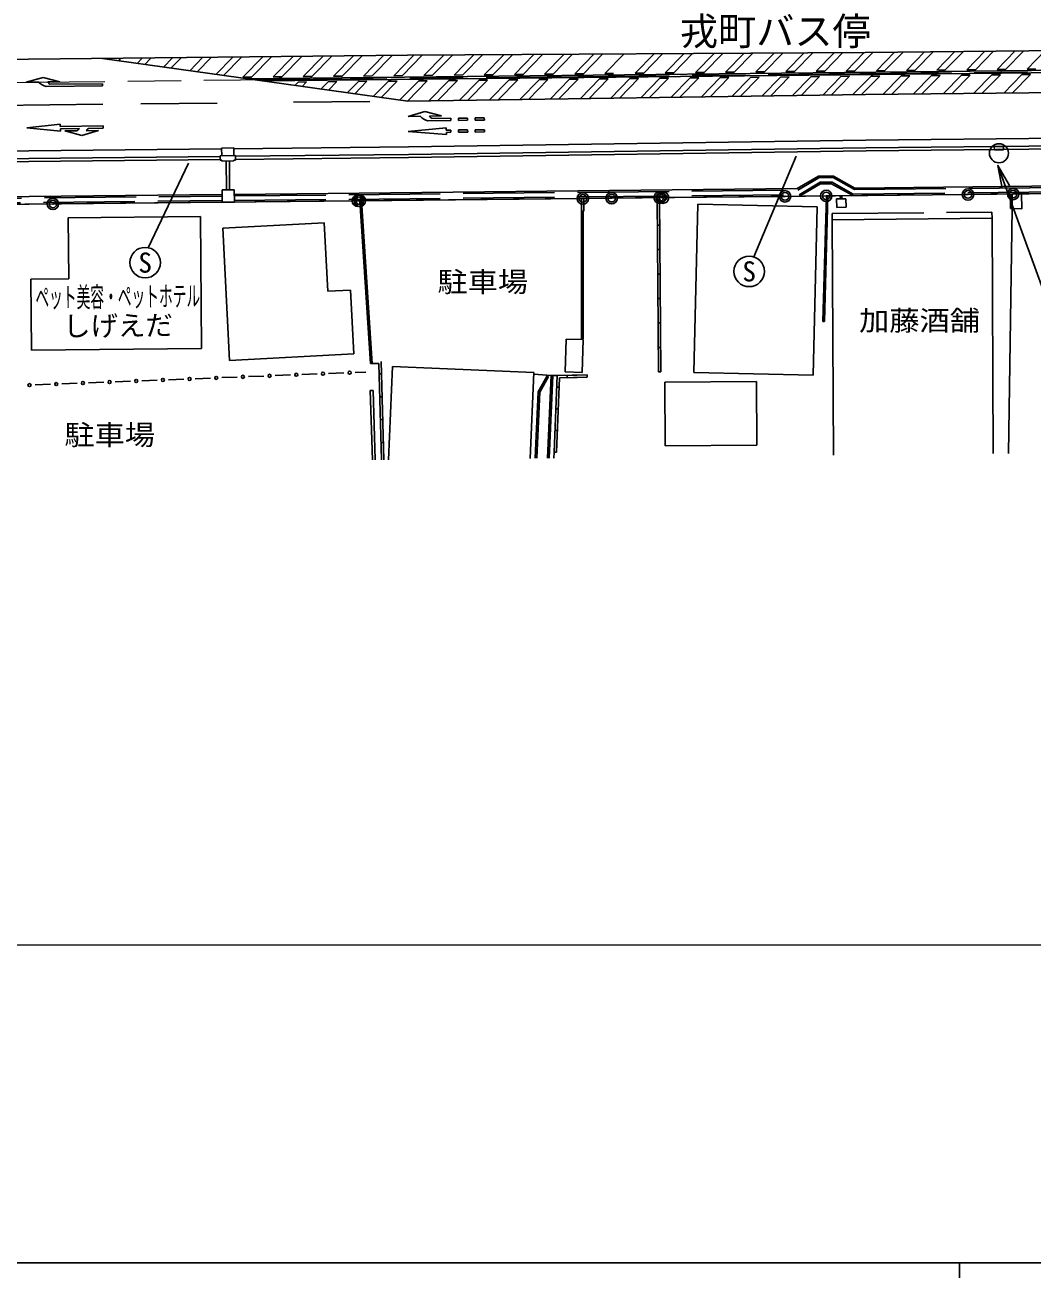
# Model space of a CAD drawing. Units: millimetres, scale not verified. Extents: x 40000 to 680000, y 20000 to 380000.
# Drawn here: x 106744 to 172820, y 204000 to 286130 of the extents above; entities that cross this region are included whole.
import ezdxf
from ezdxf.enums import TextEntityAlignment as Align

# ---------------------------------------------------------------- set-up
doc = ezdxf.new("R2010")
doc.units = ezdxf.units.MM
doc.header["$LTSCALE"] = 1000
doc.header["$PDMODE"] = 32
doc.header["$PDSIZE"] = 500
doc.linetypes.add('CHAIN', pattern=[18.5, 12, -1.5, 3.5, -1.5])
doc.linetypes.add('DASHED', pattern=[7.5, 6, -1.5])
for name, color, linetype, lineweight in [('M-BGD', 7, 'Continuous', 25), ('M-BGD-EXST', 7, 'Continuous', 25), ('M-BMK', 2, 'CHAIN', 13), ('M-BMK-ROW', 30, 'Continuous', 25), ('M-STR-HTXT', 7, 'Continuous', 13), ('M-STR-STRC', 7, 'Continuous', 25), ('M-TTL-BAND', 7, 'Continuous', 25)]:
    doc.layers.add(name, color=color, linetype=linetype, lineweight=lineweight)
doc.layers.add('M-BMK-HTXT', color=7, linetype='Continuous')
doc.styles.add('ＭＳ ゴシック', font='')
doc.styles.get('ＭＳ ゴシック').set_extended_font_data('MS Gothic')

# ---------------------------------------------------------------- blocks, each defined once
blk = doc.blocks.new('open_arrow')
at = {"color": 0, "linetype": 'Continuous', "lineweight": -2}
blk.add_lwpolyline([(7.5, 1.25), (0, 0), (7.5, -1.25)], dxfattribs=at)

msp = doc.modelspace()

# ---------------------------------------------------------------- linework, layer by layer
at = {"layer": 'M-BGD'}
for p, q in [((86909, 274180), (496856, 278424)), ((120430, 278077), (119630, 278069)), ((119630, 278069), (119635, 277569)), ((120435, 277577), (120430, 278077)), ((120535, 277528), (131877, 277646)), ((131877, 277646), (161875, 278081)), ((131880, 277446), (161877, 277881)), ((161875, 278081), (176581, 278234)), ((161877, 277881), (176583, 278034)), ((86878, 277180), (119535, 277518)), ((86880, 276980), (119537, 277318)), ((120535, 277578), (119535, 277568)), ((119535, 277568), (119538, 277268)), ((119638, 277269), (119538, 277268)), ((119638, 277269), (119638, 277219)), ((119638, 277219), (120438, 277227)), ((120538, 277278), (120438, 277277)), ((120438, 277227), (120438, 277277)), ((120538, 277278), (120535, 277578)), ((120537, 277328), (131880, 277446)), ((158751, 276224), (157373, 275410)), ((158751, 276224), (159751, 276234)), ((159751, 276234), (161145, 275449)), ((120458, 275328), (119658, 275319)), ((119658, 275319), (119666, 274519)), ((120458, 275328), (120466, 274528)), ((120461, 275028), (157373, 275410)), ((158890, 275725), (157513, 274911)), ((158890, 275725), (159622, 275733)), ((159622, 275733), (161016, 274947)), ((161145, 275449), (176658, 275609)), ((100548, 274821), (119661, 275019)), ((120466, 274528), (119666, 274519)), ((129392, 263940), (128696, 274613)), ((129492, 263947), (128796, 274614)), ((143228, 274763), (143228, 273928)), ((143378, 274765), (143378, 273928)), ((148268, 263401), (148180, 274814)), ((148332, 274616), (148182, 274615)), ((148418, 263402), (148330, 274816)), ((150595, 263355), (150845, 274395)), ((150845, 274395), (158665, 274218)), ((159278, 274929), (159052, 266706)), ((159379, 274930), (159152, 266703)), ((159365, 274450), (159265, 274452)), ((159947, 274729), (160551, 274749)), ((159966, 274170), (159947, 274729)), ((160551, 274749), (160570, 274190)), ((171348, 275054), (171359, 274101)), ((171459, 274102), (171448, 275055)), ((172097, 274093), (172079, 275062)), ((118236, 273576), (109573, 273493)), ((118236, 273576), (118318, 264935)), ((128839, 273961), (128739, 273954)), ((143226, 265563), (143228, 273928)), ((143328, 273928), (143228, 273928)), ((143228, 273928), (143378, 273928)), ((143326, 265563), (143328, 273928)), ((158665, 274218), (158415, 263178)), ((159244, 273678), (159344, 273675)), ((160570, 274190), (159966, 274170)), ((171218, 258051), (171459, 274102)), ((171359, 274101), (171459, 274102)), ((171459, 274102), (172097, 274093)), ((109573, 273493), (109611, 269493)), ((119702, 272825), (126354, 273174)), ((119702, 272825), (120158, 264140)), ((126354, 273174), (126587, 268685)), ((128789, 273184), (128889, 273190)), ((143228, 273168), (143328, 273168)), ((148194, 273013), (148344, 273014)), ((159323, 272900), (159223, 272903)), ((159664, 273370), (170136, 273471)), ((159734, 257933), (159664, 273370)), ((170213, 258041), (170136, 273471)), ((128939, 272420), (128839, 272413)), ((128939, 272420), (128939, 272420)), ((143328, 272407), (143228, 272407)), ((159201, 272128), (159301, 272126)), ((128890, 271643), (128989, 271650)), ((143228, 271647), (143328, 271647)), ((148356, 271412), (148206, 271411)), ((159280, 271351), (159180, 271354)), ((129040, 270879), (128940, 270873)), ((143327, 270886), (143227, 270886)), ((159159, 270579), (159259, 270576)), ((109611, 269493), (107121, 269470)), ((107121, 269470), (107165, 264829)), ((128990, 270103), (129090, 270109)), ((143227, 270126), (143327, 270126)), ((148219, 269809), (148369, 269810)), ((159237, 269802), (159137, 269805)), ((126587, 268685), (128087, 268754)), ((128087, 268754), (128308, 264568)), ((129140, 269339), (129040, 269332)), ((129091, 268562), (129190, 268568)), ((143327, 269365), (143227, 269365)), ((143227, 268605), (143327, 268605)), ((159116, 269030), (159216, 269027)), ((129241, 267798), (129141, 267792)), ((143326, 267844), (143226, 267844)), ((148381, 268208), (148231, 268207)), ((159195, 268252), (159095, 268255)), ((129191, 267021), (129291, 267028)), ((143226, 267084), (143326, 267084)), ((159073, 267481), (159173, 267478)), ((129341, 266258), (129241, 266251)), ((143326, 266323), (143226, 266324)), ((148243, 266605), (148393, 266606)), ((159052, 266706), (159152, 266703)), ((129291, 265481), (129391, 265487)), ((142213, 265547), (142158, 263389)), ((143328, 265518), (142213, 265547)), ((143226, 265563), (143326, 265563)), ((143273, 263360), (143328, 265518)), ((107165, 264829), (118318, 264935)), ((120158, 264140), (128308, 264568)), ((129442, 264717), (129342, 264710)), ((148405, 265004), (148255, 265003)), ((129392, 263940), (129492, 263947)), ((129937, 263937), (129392, 263940)), ((129392, 263940), (129393, 263940)), ((130109, 257626), (129937, 263937)), ((130259, 257628), (130083, 264086)), ((130573, 257631), (130835, 263752)), ((130835, 263752), (140107, 263350)), ((114407, 262812), (115406, 262851)), ((116155, 262880), (117154, 262919)), ((117904, 262948), (118903, 262987)), ((119653, 263016), (120652, 263055)), ((121401, 263084), (122401, 263123)), ((123150, 263152), (124149, 263191)), ((124899, 263220), (125898, 263259)), ((126647, 263288), (127647, 263327)), ((128396, 263356), (129088, 263383)), ((130105, 263264), (129955, 263260)), ((139864, 257727), (140107, 263350)), ((140384, 262083), (140969, 263143)), ((141057, 263095), (140483, 262055)), ((141057, 263095), (140969, 263143)), ((141003, 257739), (141237, 263164)), ((141337, 263160), (141103, 257740)), ((141637, 263147), (141237, 263164)), ((141442, 258136), (141637, 263147)), ((141592, 258130), (141781, 263000)), ((141637, 263147), (143602, 263193)), ((141781, 263000), (143605, 263043)), ((142158, 263389), (143273, 263360)), ((143602, 263193), (142280, 263162)), ((142280, 263162), (142283, 263012)), ((142283, 263012), (143605, 263043)), ((143605, 263043), (143602, 263193)), ((148268, 263401), (148418, 263402)), ((150595, 263355), (158415, 263178)), ((107412, 262540), (108411, 262579)), ((109160, 262608), (110160, 262647)), ((110909, 262676), (111908, 262715)), ((112658, 262744), (113657, 262783)), ((129556, 262182), (129376, 262176)), ((129376, 262176), (129521, 257620)), ((129556, 262182), (129701, 257622)), ((140185, 257730), (140384, 262083)), ((140285, 257731), (140483, 262055)), ((141758, 262398), (141608, 262404)), ((148680, 262712), (154697, 262757)), ((148711, 258555), (148680, 262712)), ((154697, 262757), (154728, 258599)), ((129996, 261761), (130146, 261765)), ((141552, 260981), (141702, 260975)), ((130187, 260266), (130037, 260262)), ((141647, 259553), (141497, 259559)), ((130078, 258763), (130228, 258767)), ((141406, 257743), (141442, 258136)), ((141442, 258136), (141592, 258130)), ((154728, 258599), (148711, 258555))]:
    msp.add_line(p, q, dxfattribs=at)
at = {"layer": 'M-BGD', "linetype": 'DASHED'}
for p, q in [((119938, 277222), (119958, 275322)), ((120138, 277224), (120158, 275324)), ((158779, 276124), (157401, 275310)), ((158779, 276124), (159725, 276134)), ((159725, 276134), (161119, 275348)), ((120462, 274928), (157401, 275310)), ((158862, 275825), (157485, 275011)), ((158862, 275825), (159648, 275833)), ((159648, 275833), (161041, 275048)), ((161041, 275048), (176662, 275209)), ((161119, 275348), (176659, 275509)), ((100445, 274420), (119665, 274619)), ((100522, 274721), (119662, 274919)), ((120465, 274628), (157485, 275011)), ((160191, 274939), (160199, 274737)), ((160291, 274940), (160299, 274741)), ((159660, 273770), (170134, 273871)), ((159660, 273770), (159664, 273370)), ((170134, 273871), (170138, 273471)), ((141237, 263164), (140102, 263236))]:
    msp.add_line(p, q, dxfattribs=at)
at = {"layer": 'M-BGD'}
for centre in [(112283, 262730), (114032, 262798), (115780, 262866), (117529, 262933), (119278, 263001), (121027, 263069), (122775, 263137), (124524, 263205), (126273, 263273), (128021, 263341), (107037, 262526), (108786, 262594), (110534, 262662)]:
    msp.add_circle(centre, 100, dxfattribs=at)
at = {"layer": 'M-BGD-EXST'}
for p, q in [((170287, 278174), (170887, 278180)), ((170289, 277949), (170287, 278174)), ((170889, 277955), (170289, 277949)), ((170887, 278180), (170889, 277955)), ((117462, 277084), (114816, 271537)), ((157297, 277546), (154526, 270932))]:
    msp.add_line(p, q, dxfattribs=at)
msp.add_lwpolyline([(170527, 276931), (178614, 254712), (193474, 254712)], dxfattribs=at)
for centre, radius in [((170592, 277727), 625), ((114616, 270558), 1000), ((154215, 269982), 1000)]:
    msp.add_circle(centre, radius, dxfattribs=at)
at = {"layer": 'M-BMK'}
msp.add_line((81475, 282124), (179970, 283144), dxfattribs=at)
at = {"layer": 'M-BMK-ROW'}
for p, q in [((88568, 274197), (108567, 274404)), ((108567, 274404), (128566, 274611)), ((128566, 274611), (128690, 274613)), ((128690, 274613), (143312, 274764)), ((143312, 274764), (145200, 274783)), ((145200, 274783), (148347, 274816)), ((148347, 274816), (148565, 274818)), ((148565, 274818), (156564, 274901)), ((156564, 274901), (159270, 274929)), ((159270, 274929), (168564, 275025)), ((168564, 275025), (171518, 275056)), ((171518, 275056), (179342, 275136))]:
    msp.add_line(p, q, dxfattribs=at)
for centre in [(143312, 274764), (145200, 274783), (148347, 274816), (148565, 274818), (156564, 274901), (159270, 274929), (168564, 275025), (171518, 275056), (108567, 274404), (128566, 274611), (128690, 274613)]:
    msp.add_circle(centre, 375, dxfattribs=at)
for p in [(156564, 274901), (159270, 274929), (168564, 275025), (171518, 275056), (108567, 274404), (128566, 274611), (128690, 274613), (143312, 274764), (145200, 274783), (148347, 274816), (148565, 274818)]:
    msp.add_point(p, dxfattribs=at)
at = {"layer": 'M-STR-HTXT'}
msp.add_line((80687, 225830), (509323, 225830), dxfattribs=at)
at = {"layer": 'M-STR-STRC'}
for p, q in [((161810, 284331), (294649, 285706)), ((131810, 284146), (161810, 284331)), ((134873, 282852), (136163, 284172)), ((135438, 282858), (136726, 284176)), ((136850, 282872), (138133, 284185)), ((137415, 282878), (138695, 284188)), ((138828, 282893), (140102, 284197)), ((139393, 282899), (140665, 284200)), ((140805, 282913), (142071, 284209)), ((141370, 282919), (142634, 284212)), ((142782, 282934), (144040, 284221)), ((143347, 282940), (144603, 284225)), ((144760, 282954), (146010, 284233)), ((146737, 282975), (147979, 284246)), ((147302, 282981), (148541, 284249)), ((148714, 282995), (149948, 284258)), ((149279, 283001), (150511, 284261)), ((150692, 283016), (151917, 284270)), ((151257, 283021), (152480, 284273)), ((152669, 283036), (153886, 284282)), ((153234, 283042), (154449, 284286)), ((155856, 284294), (154646, 283057)), ((156418, 284298), (155211, 283062)), ((157825, 284306), (156624, 283077)), ((158388, 284310), (157189, 283083)), ((159794, 284319), (158601, 283098)), ((160357, 284322), (159166, 283103)), ((161763, 284331), (160578, 283118)), ((162328, 284336), (161143, 283124)), ((163741, 284351), (162556, 283138)), ((164305, 284357), (163121, 283144)), ((165718, 284372), (164533, 283159)), ((166283, 284377), (165098, 283165)), ((167695, 284392), (166510, 283179)), ((168260, 284398), (167075, 283185)), ((169672, 284412), (168488, 283200)), ((170237, 284418), (169053, 283206)), ((171650, 284433), (170465, 283220)), ((172215, 284439), (171030, 283226)), ((173627, 284453), (172442, 283241)), ((81813, 283628), (131810, 284146)), ((111811, 283938), (131841, 281146)), ((112371, 283860), (112454, 283945)), ((112863, 283792), (113018, 283951)), ((114093, 283620), (114431, 283966)), ((114586, 283552), (114996, 283971)), ((115816, 283380), (116408, 283986)), ((116308, 283311), (116973, 283992)), ((117539, 283140), (118386, 284007)), ((118031, 283071), (118950, 284012)), ((119261, 282900), (120363, 284027)), ((119754, 282831), (120928, 284033)), ((121032, 282709), (122340, 284047)), ((121597, 282714), (122905, 284053)), ((123009, 282729), (124317, 284068)), ((123574, 282735), (124882, 284074)), ((124987, 282749), (126295, 284088)), ((125551, 282755), (126860, 284094)), ((126964, 282770), (128272, 284109)), ((127529, 282776), (128837, 284115)), ((128941, 282790), (130249, 284129)), ((129506, 282796), (130814, 284135)), ((130919, 282811), (132225, 284148)), ((131483, 282817), (132788, 284152)), ((132896, 282831), (134194, 284160)), ((133461, 282837), (134757, 284164)), ((107924, 282698), (106827, 282386)), ((109027, 282409), (107924, 282698)), ((121032, 282709), (121597, 282714)), ((121328, 282612), (170756, 283123)), ((122329, 282472), (170757, 282973)), ((123009, 282729), (123574, 282735)), ((124987, 282749), (125551, 282755)), ((126964, 282770), (127529, 282776)), ((128941, 282790), (129506, 282796)), ((130919, 282811), (131483, 282817)), ((132896, 282831), (133461, 282837)), ((134873, 282852), (135438, 282858)), ((136850, 282872), (137415, 282878)), ((137197, 281223), (138482, 282539)), ((137764, 281232), (139047, 282545)), ((138482, 282539), (139047, 282545)), ((138828, 282893), (139393, 282899)), ((139182, 281252), (140460, 282560)), ((139750, 281260), (141025, 282565)), ((140460, 282560), (141025, 282565)), ((140805, 282913), (141370, 282919)), ((141168, 281281), (142437, 282580)), ((141735, 281289), (143002, 282586)), ((142437, 282580), (143002, 282586)), ((142782, 282934), (143347, 282940)), ((143153, 281310), (144414, 282601)), ((143721, 281318), (144979, 282606)), ((144414, 282601), (144979, 282606)), ((144760, 282954), (145325, 282960)), ((145139, 281339), (146392, 282621)), ((145706, 281347), (146957, 282627)), ((146392, 282621), (146957, 282627)), ((146737, 282975), (147302, 282981)), ((147124, 281368), (148369, 282642)), ((147692, 281376), (148934, 282647)), ((148369, 282642), (148934, 282647)), ((148714, 282995), (149279, 283001)), ((149110, 281396), (150346, 282662)), ((149677, 281405), (150911, 282668)), ((150346, 282662), (150911, 282668)), ((150692, 283016), (151257, 283021)), ((151095, 281425), (152324, 282682)), ((151662, 281433), (152889, 282688)), ((152324, 282682), (152889, 282688)), ((152669, 283036), (153234, 283042)), ((153081, 281454), (154301, 282703)), ((153648, 281462), (154866, 282709)), ((154301, 282703), (154866, 282709)), ((154646, 283057), (155211, 283062)), ((155066, 281483), (156278, 282723)), ((155633, 281491), (156843, 282729)), ((156278, 282723), (156843, 282729)), ((156624, 283077), (157189, 283083)), ((157052, 281512), (158256, 282744)), ((157619, 281520), (158821, 282750)), ((158256, 282744), (158821, 282750)), ((158601, 283098), (159166, 283103)), ((159037, 281541), (160233, 282764)), ((159604, 281549), (160798, 282770)), ((160233, 282764), (160798, 282770)), ((160578, 283118), (161143, 283124)), ((161023, 281569), (162210, 282785)), ((161590, 281578), (162775, 282791)), ((161838, 281581), (294677, 282956)), ((162210, 282785), (162775, 282791)), ((162556, 283138), (163121, 283144)), ((163003, 281593), (164188, 282805)), ((163568, 281599), (164753, 282811)), ((164188, 282805), (164753, 282811)), ((164533, 283159), (165098, 283165)), ((164981, 281614), (166165, 282826)), ((165546, 281620), (166730, 282832)), ((166165, 282826), (166730, 282832)), ((166510, 283179), (167075, 283185)), ((166958, 281634), (168142, 282846)), ((167523, 281640), (168707, 282852)), ((168142, 282846), (168707, 282852)), ((168488, 283200), (169053, 283206)), ((168935, 281655), (170120, 282867)), ((169500, 281661), (170685, 282873)), ((170120, 282867), (170685, 282873)), ((170465, 283220), (171030, 283226)), ((170683, 282972), (179974, 283068)), ((170756, 283123), (179973, 283218)), ((170913, 281675), (172097, 282887)), ((171478, 281681), (172662, 282893)), ((172097, 282887), (172662, 282893)), ((172442, 283241), (173007, 283247)), ((106827, 282386), (107627, 282395)), ((108130, 282100), (111830, 282138)), ((108227, 282401), (109027, 282409)), ((111828, 282288), (108379, 282253)), ((111830, 282138), (111828, 282288)), ((124641, 282396), (124429, 282179)), ((124641, 282396), (125206, 282402)), ((125206, 282402), (124921, 282111)), ((126618, 282416), (126152, 281939)), ((126618, 282416), (127183, 282422)), ((127183, 282422), (126644, 281870)), ((128596, 282437), (127875, 281699)), ((129161, 282443), (128367, 281630)), ((128596, 282437), (129161, 282443)), ((130573, 282457), (129597, 281459)), ((131138, 282463), (130089, 281390)), ((130573, 282457), (131138, 282463)), ((132550, 282478), (131320, 281218)), ((131812, 281150), (133115, 282484)), ((132550, 282478), (133115, 282484)), ((133226, 281166), (134528, 282498)), ((133793, 281174), (135093, 282504)), ((134528, 282498), (135093, 282504)), ((135211, 281195), (136505, 282519)), ((135779, 281203), (137070, 282525)), ((136505, 282519), (137070, 282525)), ((82294, 280633), (111842, 280939)), ((114342, 280965), (119342, 281016)), ((124342, 281068), (129341, 281120)), ((131841, 281146), (161838, 281581)), ((131852, 280146), (132948, 280457)), ((132652, 280154), (131852, 280146)), ((132948, 280457), (134051, 280169)), ((134051, 280169), (133252, 280160)), ((109056, 279635), (106858, 279387)), ((106858, 279387), (109060, 279185)), ((109057, 279485), (109056, 279635)), ((111857, 279514), (109057, 279485)), ((109059, 279335), (110309, 279348)), ((109060, 279185), (109059, 279335)), ((110909, 279354), (111859, 279364)), ((111859, 279364), (111857, 279514)), ((131862, 279146), (134359, 279397)), ((134655, 279875), (133155, 279859)), ((133403, 280012), (134653, 280025)), ((134359, 279397), (134361, 279247)), ((134361, 279247), (134661, 279250)), ((134653, 280025), (134655, 279875)), ((134661, 279250), (134663, 279100)), ((135153, 280030), (135753, 280036)), ((135155, 279880), (135153, 280030)), ((135755, 279886), (135155, 279880)), ((135761, 279261), (135161, 279255)), ((135161, 279255), (135163, 279105)), ((135753, 280036), (135755, 279886)), ((135763, 279111), (135761, 279261)), ((136253, 280041), (136853, 280047)), ((136254, 279891), (136253, 280041)), ((136854, 279897), (136254, 279891)), ((136261, 279266), (136861, 279273)), ((136262, 279116), (136261, 279266)), ((136853, 280047), (136854, 279897)), ((136861, 279273), (136862, 279123)), ((110160, 279196), (109360, 279188)), ((109360, 279188), (110463, 278899)), ((110463, 278899), (111560, 279211)), ((111560, 279211), (110760, 279202)), ((134364, 278947), (131862, 279146)), ((131872, 278146), (161869, 278581)), ((134663, 279100), (134363, 279097)), ((134363, 279097), (134364, 278947)), ((135163, 279105), (135763, 279111)), ((136862, 279123), (136262, 279116)), ((161869, 278581), (176676, 278735)), ((86873, 277680), (119630, 278019)), ((120430, 278027), (131872, 278146))]:
    msp.add_line(p, q, dxfattribs=at)
for centre, radius, start, end in [((108362, 283073), 1000, 222.67885, 256.58011), ((108645, 282676), 500, 213.34591, 237.84056), ((133387, 280832), 1000, 222.67869, 256.57995), ((133669, 280435), 500, 213.34576, 237.8404), ((110945, 278576), 1000, 129.50465, 141.68182), ((111184, 278936), 500, 123.34591, 147.84056)]:
    msp.add_arc(centre, radius, start, end, dxfattribs=at)
at = {"layer": 'M-TTL-BAND'}
for p, q in [((40000, 205000), (579000, 205000)), ((168000, 205000), (168000, 204000))]:
    msp.add_line(p, q, dxfattribs=at)

# ---------------------------------------------------------------- block references
at = {"layer": 'M-BGD-EXST', "xscale": 200, "yscale": 200, "rotation": 290}
msp.add_blockref('open_arrow', (170527, 276931), dxfattribs=at)

# ---------------------------------------------------------------- texts
at = {"layer": 'M-BGD-EXST', "style": 'ＭＳ ゴシック'}
for p in [(114616, 270558), (154215, 269982)]:
    msp.add_text('S', height=1320, dxfattribs=at).set_placement(p, align=Align.MIDDLE_CENTER)
at = {"layer": 'M-BMK-HTXT', "style": 'ＭＳ ゴシック'}
msp.add_text('戎町バス停', height=1833, dxfattribs=at).set_placement((155931, 285729), align=Align.MIDDLE_CENTER)
at = {"layer": 'M-BMK-HTXT', "style": 'ＭＳ ゴシック', "width": 1.1}
for s, p in [('駐車場', (133782, 268237)), ('加藤酒舗', (161424, 265703)), ('駐車場', (109324, 258207))]:
    msp.add_text(s, height=1320, dxfattribs=at).set_placement(p, align=Align.BOTTOM_LEFT)
at = {"layer": 'M-BMK-HTXT', "style": 'ＭＳ ゴシック', "width": 0.5}
msp.add_text('ペット美容・ペットホテル', height=1320, rotation=0.593, dxfattribs=at).set_placement((112833, 267266), align=Align.BOTTOM_CENTER)
at = {"layer": 'M-BMK-HTXT', "style": 'ＭＳ ゴシック'}
msp.add_text('しげえだ', height=1320, rotation=0.593, dxfattribs=at).set_placement((112848, 265372), align=Align.BOTTOM_CENTER)

doc.saveas('drawing.dxf')
